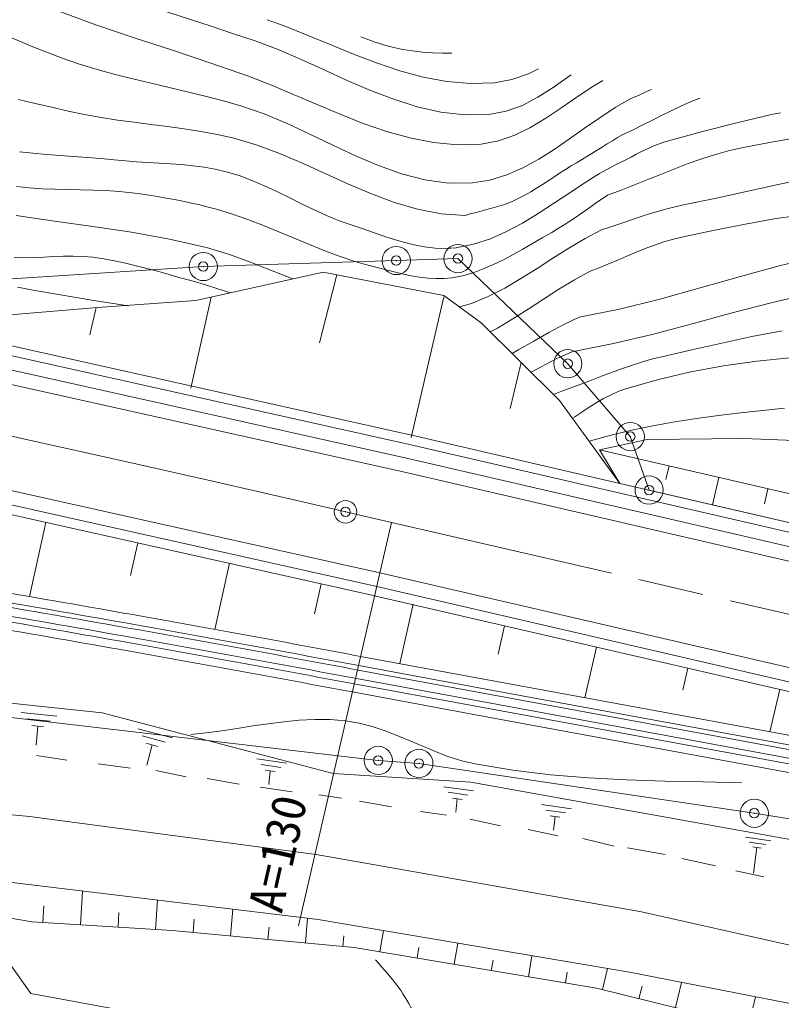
# Model space of a CAD drawing. Units: millimetres, scale not verified. Extents: x 40000 to 680000, y 20000 to 380000.
# Drawn here: x 449708 to 490224, y 267288 to 319406 of the extents above; entities that cross this region are included whole.
import ezdxf
from ezdxf.enums import TextEntityAlignment as Align

# ---------------------------------------------------------------- set-up
doc = ezdxf.new("R2010")
doc.units = ezdxf.units.MM
doc.header["$LTSCALE"] = 1000
doc.header["$PDMODE"] = 32
doc.header["$PDSIZE"] = 500
doc.linetypes.add('CHAIN', pattern=[18.5, 12, -1.5, 3.5, -1.5])
for name, color, linetype, lineweight in [('M-BGD', 7, 'Continuous', 13), ('M-BMK', 2, 'CHAIN', 13), ('M-BMK-ROW', 30, 'Continuous', 13), ('M-STR-HTXT', 7, 'Continuous', 13), ('M-STR-STRC', 7, 'Continuous', 13)]:
    doc.layers.add(name, color=color, linetype=linetype, lineweight=lineweight)
doc.styles.add('ＭＳ ゴシック', font='')
doc.styles.get('ＭＳ ゴシック').set_extended_font_data('MS Gothic')

msp = doc.modelspace()

# ---------------------------------------------------------------- linework, layer by layer
at = {"layer": 'M-BGD'}
for p, q in [((453761, 319136), (451742, 319868)), ((455802, 318446), (453761, 319136)), ((457848, 317776), (455802, 318446)), ((459882, 317100), (457848, 317776)), ((461886, 316395), (459882, 317100)), ((463097, 315924), (461886, 316395)), ((464311, 315414), (463097, 315924)), ((480723, 316170), (480100, 315791)), ((465529, 314890), (464311, 315414)), ((480100, 315791), (479295, 315250)), ((466752, 314374), (465529, 314890)), ((479295, 315250), (478497, 314697)), ((467981, 313891), (466752, 314374)), ((478497, 314697), (477694, 314162)), ((469218, 313465), (467981, 313891)), ((477694, 314162), (476879, 313674)), ((470463, 313118), (469218, 313465)), ((476041, 313264), (475171, 312962)), ((476879, 313674), (476041, 313264)), ((471717, 312875), (470463, 313118)), ((472982, 312760), (471717, 312875)), ((474259, 312796), (472982, 312760)), ((475171, 312962), (474259, 312796)), ((449541, 310537), (450218, 310466)), ((450218, 310466), (450898, 310420)), ((450898, 310420), (451581, 310393)), ((451581, 310393), (452265, 310377)), ((452265, 310377), (452949, 310363)), ((452949, 310363), (453633, 310347)), ((453633, 310347), (454315, 310319)), ((454315, 310319), (454996, 310272)), ((454996, 310272), (455675, 310201)), ((455675, 310201), (456130, 310140)), ((456130, 310140), (456585, 310074)), ((456585, 310074), (457039, 310003)), ((457039, 310003), (457493, 309926)), ((457493, 309926), (457946, 309843)), ((457946, 309843), (458397, 309754)), ((458397, 309754), (458847, 309658)), ((458847, 309658), (459294, 309555)), ((480098, 309475), (480390, 309681)), ((480390, 309681), (480683, 309885)), ((480683, 309885), (480979, 310085)), ((459294, 309555), (459740, 309444)), ((459740, 309444), (460184, 309326)), ((460184, 309326), (461025, 309070)), ((461025, 309070), (461855, 308779)), ((479220, 308860), (479514, 309063)), ((479514, 309063), (479806, 309268)), ((479806, 309268), (480098, 309475)), ((449523, 308991), (451562, 308688)), ((451562, 308688), (453612, 308405)), ((461855, 308779), (462676, 308462)), ((478624, 308467), (478923, 308661)), ((478923, 308661), (479220, 308860)), ((453612, 308405), (455655, 308105)), ((455655, 308105), (457673, 307747)), ((462676, 308462), (463493, 308130)), ((463493, 308130), (464307, 307790)), ((477500, 307812), (478011, 308102)), ((478011, 308102), (478320, 308280)), ((478320, 308280), (478624, 308467)), ((479783, 307779), (480654, 308244)), ((457673, 307747), (459651, 307292)), ((464307, 307790), (465121, 307452)), ((476476, 307216), (476989, 307515)), ((476989, 307515), (477500, 307812)), ((478925, 307265), (479783, 307779)), ((459651, 307292), (460871, 306925)), ((465121, 307452), (465939, 307125)), ((465939, 307125), (466764, 306819)), ((475959, 306924), (476476, 307216)), ((478075, 306725), (478925, 307265)), ((449419, 306759), (449941, 306753)), ((449941, 306753), (450466, 306767)), ((450466, 306767), (450991, 306791)), ((450991, 306791), (451516, 306817)), ((451516, 306817), (452041, 306837)), ((452041, 306837), (452566, 306843)), ((452566, 306843), (453088, 306826)), ((453088, 306826), (453608, 306778)), ((453608, 306778), (454187, 306693)), ((454187, 306693), (454763, 306588)), ((454763, 306588), (455336, 306466)), ((455336, 306466), (455906, 306330)), ((460871, 306925), (462083, 306487)), ((462083, 306487), (463291, 306009)), ((466764, 306819), (467597, 306543)), ((467597, 306543), (468443, 306305)), ((474908, 306386), (475437, 306645)), ((475437, 306645), (475959, 306924)), ((477226, 306177), (478075, 306725)), ((490182, 306338), (492323, 306843)), ((455906, 306330), (456474, 306184)), ((456474, 306184), (457041, 306030)), ((457041, 306030), (457607, 305871)), ((465857, 305986), (459085, 304482)), ((463291, 306009), (464233, 305626)), ((472279, 304745), (465857, 305986)), ((468443, 306305), (468861, 306197)), ((468861, 306197), (469282, 306088)), ((469282, 306088), (469705, 305980)), ((469705, 305980), (470131, 305880)), ((473265, 305799), (473823, 305956)), ((473823, 305956), (474371, 306154)), ((474371, 306154), (474908, 306386)), ((476374, 305643), (477226, 306177)), ((479213, 305581), (480048, 306033)), ((488040, 305758), (490182, 306338)), ((457607, 305871), (458172, 305711)), ((458172, 305711), (458738, 305552)), ((458738, 305552), (459303, 305397)), ((465662, 302230), (466573, 305848)), ((470131, 305880), (470557, 305791)), ((470557, 305791), (470985, 305719)), ((470985, 305719), (471413, 305669)), ((471413, 305669), (471841, 305644)), ((471841, 305644), (472268, 305650)), ((472268, 305650), (472694, 305691)), ((472694, 305691), (473265, 305799)), ((475512, 305144), (476374, 305643)), ((478391, 305082), (479213, 305581)), ((485897, 305147), (488040, 305758)), ((450633, 304993), (449596, 305194)), ((451674, 304810), (450633, 304993)), ((459303, 305397), (460536, 305019)), ((460536, 305019), (460899, 304885)), ((474635, 304699), (475512, 305144)), ((477576, 304556), (478391, 305082)), ((483755, 304552), (485897, 305147)), ((452717, 304638), (451674, 304810)), ((453762, 304471), (452717, 304638)), ((454806, 304305), (453762, 304471)), ((453850, 304106), (459085, 304482)), ((458813, 299814), (459894, 304662)), ((470536, 297200), (472263, 304671)), ((474251, 303292), (472279, 304745)), ((473736, 304329), (474635, 304699)), ((476764, 304023), (477576, 304556)), ((481613, 304016), (483755, 304552)), ((443881, 303265), (453850, 304106)), ((453437, 302657), (453789, 304101)), ((455477, 304193), (454806, 304305)), ((473098, 304141), (473736, 304329)), ((475948, 303504), (476764, 304023)), ((479473, 303587), (481613, 304016)), ((475122, 303018), (475948, 303504)), ((479473, 303587), (478660, 303202)), ((443881, 303265), (470552, 297319)), ((478431, 299174), (474251, 303292)), ((474732, 302818), (475122, 303018)), ((478660, 303202), (477858, 302775)), ((488654, 302559), (490266, 302876)), ((477061, 302325), (476266, 301868)), ((477858, 302775), (477061, 302325)), ((487049, 302212), (488654, 302559)), ((476266, 301868), (475902, 301665)), ((483870, 301493), (485454, 301851)), ((485454, 301851), (487049, 302212)), ((482783, 301204), (483323, 301358)), ((483323, 301358), (483870, 301493)), ((487153, 301009), (488911, 301261)), ((488911, 301261), (490679, 301434)), ((475807, 298733), (476385, 301189)), ((481185, 300653), (481715, 300847)), ((481715, 300847), (482247, 301032)), ((482247, 301032), (482783, 301204)), ((485412, 300681), (487153, 301009)), ((479603, 300048), (480130, 300250)), ((480130, 300250), (480657, 300453)), ((480657, 300453), (481185, 300653)), ((481999, 299804), (483692, 300279)), ((483692, 300279), (485412, 300681)), ((478543, 299663), (479074, 299851)), ((479074, 299851), (479603, 300048)), ((481576, 299655), (481999, 299804)), ((478110, 299489), (478543, 299663)), ((478431, 299174), (481628, 294758)), ((480378, 299043), (480768, 299270)), ((480768, 299270), (481167, 299475)), ((481167, 299475), (481576, 299655)), ((479616, 298553), (479995, 298803)), ((479995, 298803), (480378, 299043)), ((488045, 298514), (489215, 298641)), ((489215, 298641), (490386, 298759)), ((479121, 298221), (479238, 298299)), ((479238, 298299), (479616, 298553)), ((484548, 298032), (485710, 298213)), ((485710, 298213), (486876, 298372)), ((486876, 298372), (488045, 298514)), ((482244, 297585), (483392, 297824)), ((483392, 297824), (484548, 298032)), ((470562, 297316), (481628, 294758)), ((480000, 297006), (481104, 297312)), ((480541, 296549), (483080, 297088)), ((481104, 297312), (482244, 297585)), ((483080, 297088), (488226, 297147)), ((493314, 296956), (488226, 297147)), ((470449, 296829), (494630, 291239)), ((470280, 296099), (494461, 290508)), ((480541, 296549), (514828, 288622)), ((480541, 296549), (481628, 294758)), ((484085, 294968), (484252, 295691)), ((486552, 293620), (486890, 295081)), ((481628, 294758), (515134, 287012)), ((489509, 294476), (489324, 293678)), ((451111, 292689), (450232, 288747)), ((455991, 291601), (455606, 289873)), ((460871, 290513), (460088, 287001)), ((465751, 289424), (465397, 287837)), ((468703, 289277), (491909, 283912)), ((468590, 288790), (491797, 283425)), ((470632, 288336), (469929, 285184)), ((475499, 287193), (475162, 285682)), ((480392, 286062), (479770, 283372)), ((474981, 284254), (467845, 285567)), ((434485, 284620), (454104, 282568)), ((474847, 283527), (467711, 284840)), ((474891, 283763), (467755, 285076)), ((485243, 284940), (484983, 283776)), ((474643, 282791), (467507, 284104)), ((474764, 283074), (467628, 284387)), ((492209, 281080), (474981, 284254)), ((474630, 282346), (467494, 283659)), ((491383, 280479), (474847, 283527)), ((491427, 280715), (474891, 283763)), ((490135, 283809), (489615, 281558)), ((491992, 279900), (474764, 283074)), ((449791, 282588), (451680, 282400)), ((454104, 282568), (466393, 279337)), ((491937, 279605), (474643, 282791)), ((450075, 282242), (451334, 282117)), ((462109, 281870), (462934, 281992)), ((462934, 281992), (463758, 282096)), ((463758, 282096), (464582, 282174)), ((464582, 282174), (465405, 282215)), ((465405, 282215), (466228, 282208)), ((466228, 282208), (467050, 282144)), ((467050, 282144), (467763, 282024)), ((467763, 282024), (468462, 281842)), ((491857, 279172), (474630, 282346)), ((450358, 281896), (450988, 281833)), ((450673, 281864), (450586, 280855)), ((456001, 281726), (457834, 281234)), ((458812, 281417), (459636, 281505)), ((459636, 281505), (460460, 281616)), ((460460, 281616), (461285, 281741)), ((461285, 281741), (462109, 281870)), ((468462, 281842), (469150, 281612)), ((469150, 281612), (469830, 281348)), ((456224, 281339), (457447, 281011)), ((456448, 280951), (457059, 280787)), ((469830, 281348), (470507, 281065)), ((470507, 281065), (471182, 280776)), ((456754, 280869), (456478, 279786)), ((471182, 280776), (471860, 280496)), ((471860, 280496), (472544, 280239)), ((452215, 280054), (450605, 280295)), ((462322, 280121), (463906, 279896)), ((472544, 280239), (473237, 280019)), ((473237, 280019), (473942, 279850)), ((455598, 279621), (453886, 279856)), ((458561, 279161), (456950, 279496)), ((462549, 279819), (463604, 279670)), ((462775, 279518), (463303, 279443)), ((463039, 279481), (462960, 278758)), ((473942, 279850), (475940, 279515)), ((475940, 279515), (477949, 279276)), ((459686, 279083), (461386, 278781)), ((466393, 279337), (473715, 278876)), ((473715, 278876), (493429, 275345)), ((477949, 279276), (479967, 279113)), ((479967, 279113), (481993, 279008)), ((481993, 279008), (484025, 278942)), ((484025, 278942), (486059, 278897)), ((486059, 278897), (488094, 278855)), ((464205, 278379), (462495, 278623)), ((472270, 278645), (473854, 278421)), ((472497, 278344), (473552, 278194)), ((466827, 278026), (465621, 278217)), ((467780, 277867), (469480, 277565)), ((472723, 278042), (473251, 277968)), ((472987, 278005), (472908, 277282)), ((472418, 277135), (471034, 277317)), ((477468, 277697), (479052, 277472)), ((477695, 277395), (478750, 277246)), ((475288, 276572), (473650, 276923)), ((477921, 277094), (478449, 277019)), ((478185, 277057), (478106, 276334)), ((478338, 276035), (476748, 276365)), ((481336, 275488), (479658, 275886)), ((488320, 275957), (489660, 275765)), ((484042, 275038), (482041, 275401)), ((488511, 275702), (489404, 275574)), ((488703, 275447), (489149, 275383)), ((488926, 275415), (488737, 274048)), ((486717, 274437), (484932, 274832)), ((489292, 273861), (487801, 274171)), ((452946, 271304), (453055, 273094)), ((456938, 271059), (457034, 272614)), ((450949, 271426), (451004, 272321)), ((460923, 270714), (461055, 272129)), ((454942, 271181), (454990, 271959)), ((458932, 270901), (458998, 271608)), ((464905, 270342), (465028, 271650)), ((462914, 270528), (462975, 271182)), ((466897, 270155), (466950, 270723)), ((468875, 269868), (469064, 270994)), ((470847, 269538), (470941, 270097)), ((472820, 269207), (473008, 270327)), ((476765, 268546), (476951, 269659)), ((474792, 268876), (474886, 269433)), ((480705, 267861), (480981, 268977)), ((478737, 268215), (478832, 268783)), ((482647, 267381), (482812, 268052)), ((484588, 266902), (484919, 268243)), ((488472, 265943), (488851, 267481))]:
    msp.add_line(p, q, dxfattribs=at)
for points in [[(454485, 320915), (455370, 320580), (456506, 320175), (457648, 319787), (458795, 319409), (459943, 319035), (461090, 318659), (462231, 318274), (463462, 317811), (464688, 317289), (465913, 316735), (467138, 316178), (468369, 315647), (469605, 315170), (470851, 314775), (472108, 314490), (473380, 314345), (474670, 314367), (475581, 314534), (476446, 314850), (477276, 315281), (478081, 315793), (478874, 316353), (479039, 316474)], [(462883, 319396), (463784, 319071), (465007, 318586), (466231, 318080), (467459, 317579), (468692, 317107), (469931, 316689), (471178, 316349), (472432, 316113), (473697, 316004), (474973, 316047), (475893, 316220), (476770, 316528), (477299, 316789)], [(448871, 318619), (450418, 317962), (451966, 317366), (452895, 317044), (453835, 316756), (454783, 316495), (455738, 316253), (456697, 316023), (457657, 315799), (458617, 315574), (459575, 315341), (460529, 315093), (461476, 314824), (462711, 314398), (463934, 313887), (465149, 313324), (466360, 312742), (467571, 312175), (468788, 311657), (470014, 311219), (471253, 310897), (472511, 310722), (473792, 310730), (474722, 310879), (475615, 311154), (476477, 311532), (477316, 311991), (478138, 312509), (478948, 313064), (479755, 313633), (480563, 314195), (481380, 314728), (482212, 315209)], [(467848, 318498), (468565, 318228), (469310, 317998), (470072, 317824), (470598, 317739), (471129, 317676), (471664, 317636), (472202, 317618), (472696, 317621)], [(482212, 315209), (482455, 315310), (482696, 315417), (482936, 315527), (483176, 315638), (483314, 315701)], [(449658, 315164), (450536, 314954), (451414, 314750), (452289, 314546), (453162, 314360), (454040, 314203), (454923, 314069), (455809, 313948), (456696, 313835), (457583, 313721), (458469, 313598), (459350, 313458), (460227, 313295), (461098, 313099), (462346, 312732), (463576, 312275), (464793, 311756), (466002, 311208), (467209, 310660), (468419, 310144), (469640, 309690), (470875, 309328), (472131, 309089), (473414, 309005)], [(481788, 313304), (482307, 313540), (482821, 313790), (483333, 314049), (483843, 314309), (484356, 314566), (484871, 314812), (485392, 315043), (485884, 315236)], [(481395, 311689), (481675, 311822), (481953, 311961), (482230, 312104), (482507, 312248), (482784, 312390), (483063, 312527), (483344, 312656), (483630, 312776), (483920, 312881), (484216, 312971), (486021, 313452), (487851, 313921), (489700, 314359), (490182, 314459)], [(473414, 309005), (473667, 309078), (473921, 309146), (474177, 309212), (474432, 309278), (474687, 309345), (474941, 309415), (475194, 309490), (475443, 309571), (475690, 309661), (475932, 309762), (476260, 309916), (476582, 310083), (476897, 310262), (477208, 310449), (477515, 310643), (477820, 310841), (478124, 311041), (478429, 311240), (478735, 311436), (479044, 311628), (479319, 311794), (479593, 311961), (479868, 312129), (480142, 312296), (480417, 312464), (480691, 312632), (480965, 312800), (481239, 312968), (481514, 313136), (481788, 313304)], [(480979, 310085), (481699, 310348), (482414, 310625), (483128, 310912), (483841, 311201), (484555, 311485), (485272, 311759), (485993, 312014), (486721, 312246), (487458, 312446), (488204, 312609), (489597, 312869), (491004, 313120), (492423, 313348), (493848, 313538), (494772, 313628)], [(449703, 312383), (450419, 312304), (451138, 312239), (451858, 312185), (452579, 312134), (453300, 312082), (454020, 312023), (454737, 311953), (455333, 311896), (455932, 311852), (456532, 311816), (457132, 311781), (457732, 311744), (458330, 311699), (458926, 311639), (459518, 311560), (460106, 311457), (460688, 311323), (461384, 311116), (462065, 310864), (462735, 310579), (463397, 310270), (464053, 309947), (464709, 309621), (465367, 309301), (466032, 308997), (466705, 308719), (467392, 308477), (467933, 308299), (468478, 308110), (469026, 307921), (469577, 307739), (470130, 307573), (470686, 307432), (471243, 307324), (471802, 307257), (472362, 307241), (472922, 307284), (473850, 307471), (474744, 307764), (475610, 308145), (476454, 308595), (477282, 309095), (478101, 309626), (478915, 310170), (479732, 310708), (480556, 311220), (481395, 311689)], [(480654, 308244), (481091, 308379), (481525, 308521), (481959, 308666), (482393, 308812), (482827, 308956), (483262, 309096), (483699, 309229), (484138, 309353), (484580, 309464), (485026, 309560), (486690, 309907), (488369, 310279), (490057, 310650), (491752, 310997)], [(480048, 306033), (480540, 306223), (481030, 306423), (481518, 306629), (482005, 306837), (482493, 307041), (482984, 307239), (483478, 307424), (483976, 307594), (484480, 307743), (484992, 307868), (486597, 308206), (488216, 308524), (489847, 308811), (491485, 309055)], [(479070, 301758), (481206, 302169), (483342, 302680), (485478, 303247), (487614, 303829), (489750, 304382), (491886, 304864), (494021, 305234), (496156, 305447), (498291, 305462), (500424, 305237), (502427, 304770), (504354, 304086), (506219, 303221), (508035, 302216), (509817, 301108), (511576, 299936), (512440, 299345)], [(436570, 304190), (442861, 302980), (470446, 296830)], [(436428, 303454), (442709, 302246), (470280, 296099)], [(476915, 300667), (477439, 300957), (478250, 301378), (479070, 301758)], [(413715, 299686), (427478, 297538), (441191, 294900), (468594, 288789)], [(413792, 300180), (427564, 298030), (441292, 295389), (468703, 289277)], [(560619, 254065), (539204, 259078), (515923, 264551), (482788, 271999), (465483, 275047), (450243, 277054), (436774, 278350), (424893, 279057), (414408, 279246)], [(175093, 246078), (304009, 265241), (355322, 272350), (382490, 274741), (408433, 276031), (425595, 275711), (441821, 274450), (447199, 272010), (450311, 267656), (456559, 266497), (460024, 264504)], [(441823, 274449), (465592, 271582), (482144, 268780), (492785, 266719), (559872, 250835)], [(559580, 249572), (543600, 252335), (480388, 267939), (467499, 270099), (457823, 271005), (450376, 271462), (447244, 272002)]]:
    msp.add_lwpolyline(points, dxfattribs=at)
msp.add_circle((467041, 293254), 600, dxfattribs=at)
for centre, radius, start, end in [((247295, -885971), 1192118, 79.95015, 80.68544), ((247295, -885971), 1191618, 79.95015, 80.68544), ((247295, -885971), 1191378, 79.95015, 80.68544), ((247295, -885971), 1190618, 79.95354, 80.68544), ((247295, -885971), 1190918, 79.95015, 80.68544), ((247295, -885971), 1190178, 79.95015, 80.68544), ((247158, -886528), 1192691, 79.33696, 79.94837), ((247158, -886528), 1192191, 79.33696, 79.94837), ((247158, -886528), 1191491, 79.33696, 79.94837), ((247158, -886528), 1191951, 79.33696, 79.94837), ((247158, -886528), 1191191, 79.33992, 79.95176), ((247158, -886528), 1190751, 79.33696, 79.94837)]:
    msp.add_arc(centre, radius, start, end, dxfattribs=at)
msp.add_open_spline([(468632, 269444), (469639, 268324), (470012, 267876), (470635, 266706), (471339, 265383), (471587, 264536), (471817, 263054), (471974, 262040), (471898, 261446), (471769, 260428), (471641, 259416), (471521, 259027), (471167, 257889)], degree=3, knots=[0, 0, 0, 0, 1, 1, 1, 2, 2, 2, 3, 3, 3, 4, 4, 4, 4], dxfattribs=at)
msp.add_point((467041, 293254), dxfattribs=at)
at = {"layer": 'M-BMK'}
msp.add_line((469491, 292688), (564471, 270729), dxfattribs=at)
msp.add_lwpolyline([(469491, 292688), (464620, 293813), (459746, 294931), (454870, 296034), (449988, 297116), (445100, 298169), (440205, 299185), (435300, 300158), (430386, 301081), (425461, 301945), (420526, 302743), (415578, 303469), (414257, 303649)], dxfattribs=at)
at = {"layer": 'M-BMK-ROW'}
for points in [[(408425, 309154), (428404, 306249), (440075, 304033), (443742, 305272), (459477, 306285), (469740, 306604)], [(469740, 306604), (473024, 306707), (478865, 301123), (482188, 297248), (483188, 294408), (511517, 287847), (509159, 298041), (514527, 306054), (517621, 305645), (525841, 300676), (532025, 294496), (537252, 287297), (556850, 283278), (561360, 288401), (568163, 292800), (569668, 293206)], [(385848, 292737), (408189, 286636), (428633, 286343), (435268, 284310), (438464, 283265), (448791, 282381), (468782, 280040), (470943, 279881), (488783, 277230), (508809, 274032), (511337, 271667), (518841, 269281)]]:
    msp.add_lwpolyline(points, dxfattribs=at)
for centre in [(459477, 306285), (469740, 306604), (473024, 306707), (478865, 301123), (482188, 297248), (483188, 294408), (468782, 280040), (470943, 279881), (488783, 277230)]:
    msp.add_circle(centre, 750, dxfattribs=at)
for p in [(459477, 306285), (469740, 306604), (473024, 306707), (478865, 301123), (482188, 297248), (483188, 294408), (468782, 280040), (470943, 279881), (488783, 277230)]:
    msp.add_point(p, dxfattribs=at)
at = {"layer": 'M-STR-HTXT'}
msp.add_line((469491, 292688), (464535, 271247), dxfattribs=at)
at = {"layer": 'M-STR-STRC'}
for p, q in [((470111, 295367), (565091, 273408)), ((468872, 290008), (563852, 268050))]:
    msp.add_line(p, q, dxfattribs=at)
for points in [[(414623, 306374), (428648, 304185), (442557, 301510), (470111, 295367)], [(413892, 300923), (427694, 298769), (441444, 296124), (468872, 290008)]]:
    msp.add_lwpolyline(points, dxfattribs=at)

# ---------------------------------------------------------------- texts
at = {"layer": 'M-STR-HTXT', "style": 'ＭＳ ゴシック'}
msp.add_text('A=130', height=1833, rotation=77.256, dxfattribs=at).set_placement((464184, 271730), align=Align.BOTTOM_LEFT)

doc.saveas('drawing.dxf')
